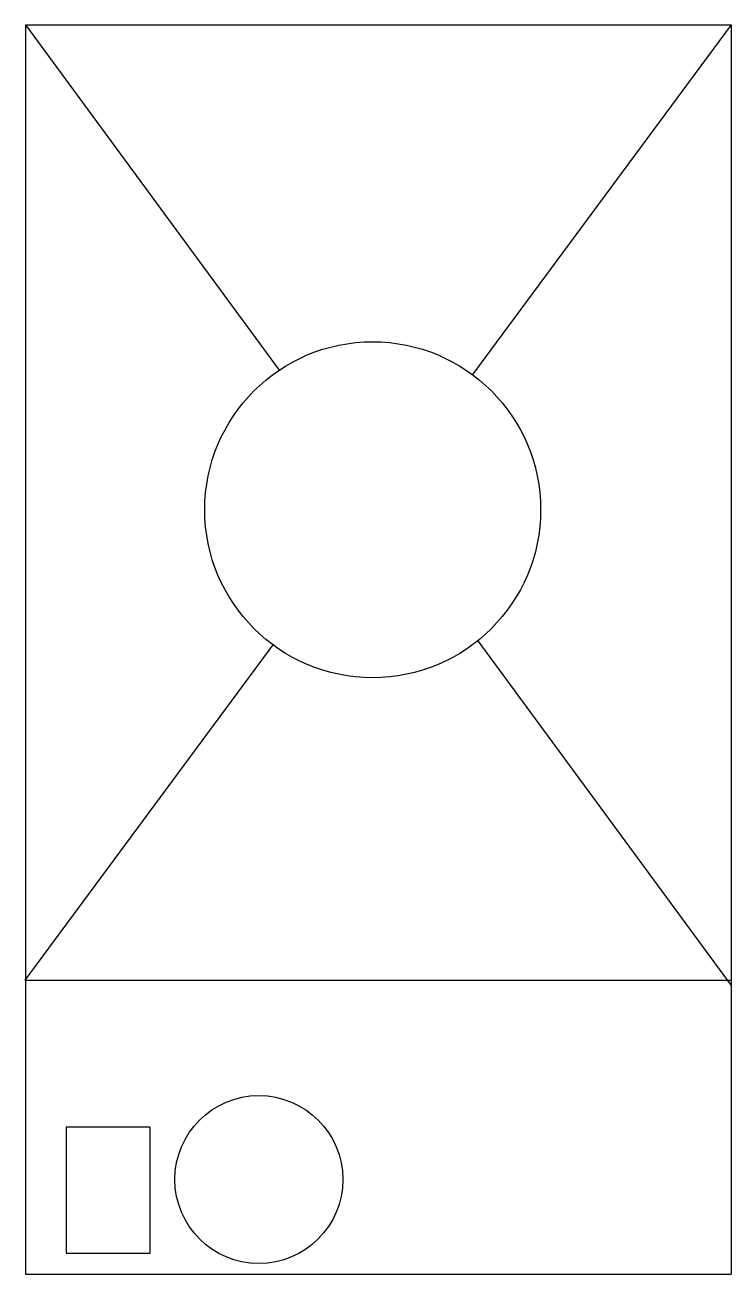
# Model space of a CAD drawing. Header units: inches. Extents: x 315 to 331.8, y -92.1 to -62.3.
import ezdxf

# ---------------------------------------------------------------- set-up
doc = ezdxf.new("R2010")
doc.units = ezdxf.units.IN
doc.header["$MEASUREMENT"] = 0
doc.layers.add('E101-Electrical-1st-floor', color=4, linetype='Continuous', lineweight=9)
doc.layers.add('M101-HVAC', color=4, linetype='Continuous', lineweight=9)

msp = doc.modelspace()

# ---------------------------------------------------------------- linework, layer by layer
at = {"layer": 'E101-Electrical-1st-floor', "lineweight": -3}
msp.add_lwpolyline([(315.944, -91.566), (317.944, -91.566), (317.944, -88.566), (315.944, -88.566)], close=True, dxfattribs=at)
at = {"layer": 'M101-HVAC', "lineweight": -3}
for p, q in [((314.975, -62.316), (321.014, -70.539)), ((314.975, -62.316), (314.975, -92.063)), ((331.778, -62.316), (331.778, -92.063)), ((325.746, -76.981), (331.778, -85.195)), ((314.975, -92.063), (331.778, -92.063))]:
    msp.add_line(p, q, dxfattribs=at)
for points in [[(314.975, -62.316), (331.778, -62.316), (325.621, -70.644)], [(320.865, -77.077), (314.961, -85.063), (331.778, -85.063)]]:
    msp.add_lwpolyline(points, dxfattribs=at)
for centre, radius in [((323.243, -73.861), 4), ((320.532, -89.813), 2)]:
    msp.add_circle(centre, radius, dxfattribs=at)

doc.saveas('drawing.dxf')
